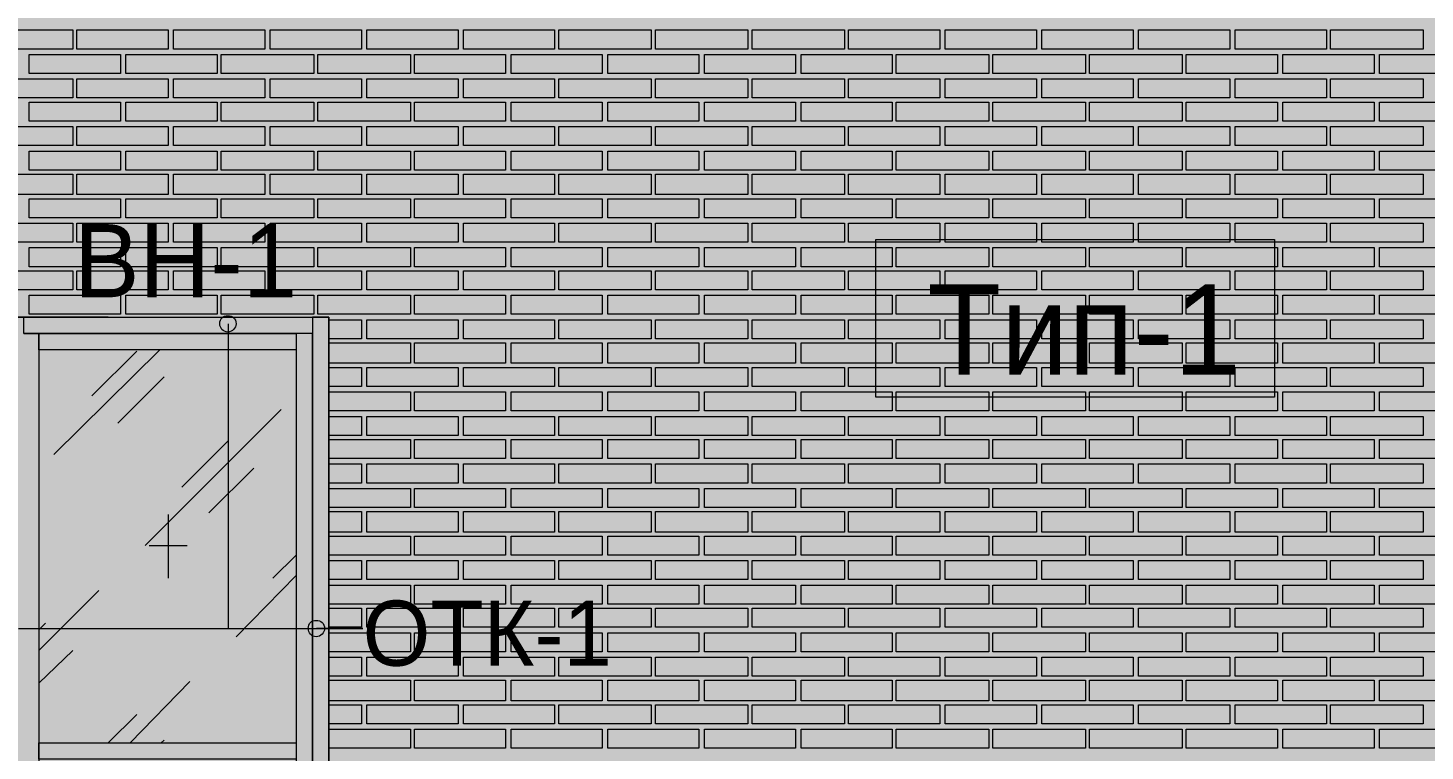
# Model space of a CAD drawing. Header units: millimetres. Extents: x -28928 to 100580, y -22867 to 36490.
# Drawn here: x -12715 to -8373, y 22440 to 24689 of the extents above; entities that cross this region are included whole.
import ezdxf

# ---------------------------------------------------------------- set-up
doc = ezdxf.new("R2010")
doc.units = ezdxf.units.MM
doc.layers.add('PDF _Геометрия', color=7, linetype='Continuous', true_color=0x8f8e8d)
doc.layers.add('PDF _Сплошная заливка', color=7, linetype='Continuous', true_color=0xffffff)
doc.layers.add('PDF _Текст', color=7, linetype='Continuous')

msp = doc.modelspace()

# ---------------------------------------------------------------- hatches: boundary and pattern name
at = {"layer": 'PDF _Сплошная заливка', "true_color": 0xdcd6cf, "transparency": 33554559}
msp.add_hatch(color=254, dxfattribs=at).paths.add_polyline_path([(-18676.6, 16343.4), (-18676.6, 19592.6), (-17276.3, 19592.6), (-17276.3, 16343.4), (19112.6, 16343.4), (19112.6, 30089.1), (-21853.9, 30089.1), (-21853.9, 16343.4), (-21375.9, 16343.4), (-21375.9, 19592.6), (-19277.4, 19592.6), (-19277.4, 16343.4)])

# ---------------------------------------------------------------- linework, layer by layer
at = {"layer": 'PDF _Геометрия', "lineweight": 9}
for points in [[(-12575.9, 24682.2), (-12575.9, 24623), (-12863.6, 24623), (-12863.6, 24682.2)], [(-12279.7, 24682.2), (-12279.7, 24623), (-12563.2, 24623), (-12563.2, 24682.2)], [(-11979.3, 24682.2), (-11979.3, 24623), (-12262.8, 24623), (-12262.8, 24682.2)], [(-11678.9, 24682.2), (-11678.9, 24623), (-11962.4, 24623), (-11962.4, 24682.2)], [(-11378.6, 24682.2), (-11378.6, 24623), (-11662, 24623), (-11662, 24682.2)], [(-11078.2, 24682.2), (-11078.2, 24623), (-11361.6, 24623), (-11361.6, 24682.2)], [(-10777.8, 24682.2), (-10777.8, 24623), (-11065.5, 24623), (-11065.5, 24682.2)], [(-10477.4, 24682.2), (-10477.4, 24623), (-10765.1, 24623), (-10765.1, 24682.2)], [(-10177, 24682.2), (-10177, 24623), (-10464.7, 24623), (-10464.7, 24682.2)], [(-9880.9, 24682.2), (-9880.9, 24623), (-10164.3, 24623), (-10164.3, 24682.2)], [(-9580.5, 24682.2), (-9580.5, 24623), (-9863.9, 24623), (-9863.9, 24682.2)], [(-9280.1, 24682.2), (-9280.1, 24623), (-9563.6, 24623), (-9563.6, 24682.2)], [(-8979.7, 24682.2), (-8979.7, 24623), (-9263.2, 24623), (-9263.2, 24682.2)], [(-8679.3, 24682.2), (-8679.3, 24623), (-8962.8, 24623), (-8962.8, 24682.2)], [(-8378.9, 24682.2), (-8378.9, 24623), (-8666.6, 24623), (-8666.6, 24682.2)], [(-12427.8, 24546.8), (-12571.6, 24546.8), (-12711.3, 24546.8), (-12711.3, 24606), (-12571.6, 24606), (-12427.8, 24606)], [(-12127.4, 24546.8), (-12271.3, 24546.8), (-12410.9, 24546.8), (-12410.9, 24606), (-12271.3, 24606), (-12127.4, 24606)], [(-11827, 24546.8), (-11970.9, 24546.8), (-12114.7, 24546.8), (-12114.7, 24606), (-11970.9, 24606), (-11827, 24606)], [(-11526.6, 24546.8), (-11670.5, 24546.8), (-11814.3, 24546.8), (-11814.3, 24606), (-11670.5, 24606), (-11526.6, 24606)], [(-11230.5, 24546.8), (-11370.1, 24546.8), (-11513.9, 24546.8), (-11513.9, 24606), (-11370.1, 24606), (-11230.5, 24606)], [(-10930.1, 24546.8), (-11069.7, 24546.8), (-11213.6, 24546.8), (-11213.6, 24606), (-11069.7, 24606), (-10930.1, 24606)], [(-10629.7, 24546.8), (-10769.3, 24546.8), (-10913.2, 24546.8), (-10913.2, 24606), (-10769.3, 24606), (-10629.7, 24606)], [(-10329.3, 24546.8), (-10473.2, 24546.8), (-10612.8, 24546.8), (-10612.8, 24606), (-10473.2, 24606), (-10329.3, 24606)], [(-10028.9, 24546.8), (-10172.8, 24546.8), (-10312.4, 24546.8), (-10312.4, 24606), (-10172.8, 24606), (-10028.9, 24606)], [(-9728.6, 24546.8), (-9872.4, 24546.8), (-10016.3, 24546.8), (-10016.3, 24606), (-9872.4, 24606), (-9728.6, 24606)], [(-9428.2, 24546.8), (-9572, 24546.8), (-9715.9, 24546.8), (-9715.9, 24606), (-9572, 24606), (-9428.2, 24606)], [(-9127.8, 24546.8), (-9271.6, 24546.8), (-9415.5, 24546.8), (-9415.5, 24606), (-9271.6, 24606), (-9127.8, 24606)], [(-8831.6, 24546.8), (-8971.3, 24546.8), (-9115.1, 24546.8), (-9115.1, 24606), (-8971.3, 24606), (-8831.6, 24606)], [(-8531.3, 24546.8), (-8670.9, 24546.8), (-8814.7, 24546.8), (-8814.7, 24606), (-8670.9, 24606), (-8531.3, 24606)], [(-8230.9, 24546.8), (-8374.7, 24546.8), (-8514.3, 24546.8), (-8514.3, 24606), (-8374.7, 24606), (-8230.9, 24606)], [(-12575.9, 24529.9), (-12575.9, 24470.7), (-12863.6, 24470.7), (-12863.6, 24529.9)], [(-12279.7, 24529.9), (-12279.7, 24470.7), (-12563.2, 24470.7), (-12563.2, 24529.9)], [(-11979.3, 24529.9), (-11979.3, 24470.7), (-12262.8, 24470.7), (-12262.8, 24529.9)], [(-11678.9, 24529.9), (-11678.9, 24470.7), (-11962.4, 24470.7), (-11962.4, 24529.9)], [(-11378.6, 24529.9), (-11378.6, 24470.7), (-11662, 24470.7), (-11662, 24529.9)], [(-11078.2, 24529.9), (-11078.2, 24470.7), (-11361.6, 24470.7), (-11361.6, 24529.9)], [(-10777.8, 24529.9), (-10777.8, 24470.7), (-11065.5, 24470.7), (-11065.5, 24529.9)], [(-10477.4, 24529.9), (-10477.4, 24470.7), (-10765.1, 24470.7), (-10765.1, 24529.9)], [(-10177, 24529.9), (-10177, 24470.7), (-10464.7, 24470.7), (-10464.7, 24529.9)], [(-9880.9, 24529.9), (-9880.9, 24470.7), (-10164.3, 24470.7), (-10164.3, 24529.9)], [(-9580.5, 24529.9), (-9580.5, 24470.7), (-9863.9, 24470.7), (-9863.9, 24529.9)], [(-9280.1, 24529.9), (-9280.1, 24470.7), (-9563.6, 24470.7), (-9563.6, 24529.9)], [(-8979.7, 24529.9), (-8979.7, 24470.7), (-9263.2, 24470.7), (-9263.2, 24529.9)], [(-8679.3, 24529.9), (-8679.3, 24470.7), (-8962.8, 24470.7), (-8962.8, 24529.9)], [(-8378.9, 24529.9), (-8378.9, 24470.7), (-8666.6, 24470.7), (-8666.6, 24529.9)], [(-12427.8, 24398.7), (-12571.6, 24398.7), (-12711.3, 24398.7), (-12711.3, 24458), (-12571.6, 24458), (-12427.8, 24458)], [(-12127.4, 24398.7), (-12271.3, 24398.7), (-12410.9, 24398.7), (-12410.9, 24458), (-12271.3, 24458), (-12127.4, 24458)], [(-11827, 24398.7), (-11970.9, 24398.7), (-12114.7, 24398.7), (-12114.7, 24458), (-11970.9, 24458), (-11827, 24458)], [(-11526.6, 24398.7), (-11670.5, 24398.7), (-11814.3, 24398.7), (-11814.3, 24458), (-11670.5, 24458), (-11526.6, 24458)], [(-11230.5, 24398.7), (-11370.1, 24398.7), (-11513.9, 24398.7), (-11513.9, 24458), (-11370.1, 24458), (-11230.5, 24458)], [(-10930.1, 24398.7), (-11069.7, 24398.7), (-11213.6, 24398.7), (-11213.6, 24458), (-11069.7, 24458), (-10930.1, 24458)], [(-10629.7, 24398.7), (-10769.3, 24398.7), (-10913.2, 24398.7), (-10913.2, 24458), (-10769.3, 24458), (-10629.7, 24458)], [(-10329.3, 24398.7), (-10473.2, 24398.7), (-10612.8, 24398.7), (-10612.8, 24458), (-10473.2, 24458), (-10329.3, 24458)], [(-10028.9, 24398.7), (-10172.8, 24398.7), (-10312.4, 24398.7), (-10312.4, 24458), (-10172.8, 24458), (-10028.9, 24458)], [(-9728.6, 24398.7), (-9872.4, 24398.7), (-10016.3, 24398.7), (-10016.3, 24458), (-9872.4, 24458), (-9728.6, 24458)], [(-9428.2, 24398.7), (-9572, 24398.7), (-9715.9, 24398.7), (-9715.9, 24458), (-9572, 24458), (-9428.2, 24458)], [(-9127.8, 24398.7), (-9271.6, 24398.7), (-9415.5, 24398.7), (-9415.5, 24458), (-9271.6, 24458), (-9127.8, 24458)], [(-8831.6, 24398.7), (-8971.3, 24398.7), (-9115.1, 24398.7), (-9115.1, 24458), (-8971.3, 24458), (-8831.6, 24458)], [(-8531.3, 24398.7), (-8670.9, 24398.7), (-8814.7, 24398.7), (-8814.7, 24458), (-8670.9, 24458), (-8531.3, 24458)], [(-8230.9, 24398.7), (-8374.7, 24398.7), (-8514.3, 24398.7), (-8514.3, 24458), (-8374.7, 24458), (-8230.9, 24458)], [(-12575.9, 24381.8), (-12575.9, 24322.6), (-12863.6, 24322.6), (-12863.6, 24381.8)], [(-12279.7, 24381.8), (-12279.7, 24322.6), (-12563.2, 24322.6), (-12563.2, 24381.8)], [(-11979.3, 24381.8), (-11979.3, 24322.6), (-12262.8, 24322.6), (-12262.8, 24381.8)], [(-11678.9, 24381.8), (-11678.9, 24322.6), (-11962.4, 24322.6), (-11962.4, 24381.8)], [(-11378.6, 24381.8), (-11378.6, 24322.6), (-11662, 24322.6), (-11662, 24381.8)], [(-11078.2, 24381.8), (-11078.2, 24322.6), (-11361.6, 24322.6), (-11361.6, 24381.8)], [(-10777.8, 24381.8), (-10777.8, 24322.6), (-11065.5, 24322.6), (-11065.5, 24381.8)], [(-10477.4, 24381.8), (-10477.4, 24322.6), (-10765.1, 24322.6), (-10765.1, 24381.8)], [(-10177, 24381.8), (-10177, 24322.6), (-10464.7, 24322.6), (-10464.7, 24381.8)], [(-9880.9, 24381.8), (-9880.9, 24322.6), (-10164.3, 24322.6), (-10164.3, 24381.8)], [(-9580.5, 24381.8), (-9580.5, 24322.6), (-9863.9, 24322.6), (-9863.9, 24381.8)], [(-9280.1, 24381.8), (-9280.1, 24322.6), (-9563.6, 24322.6), (-9563.6, 24381.8)], [(-8979.7, 24381.8), (-8979.7, 24322.6), (-9263.2, 24322.6), (-9263.2, 24381.8)], [(-8679.3, 24381.8), (-8679.3, 24322.6), (-8962.8, 24322.6), (-8962.8, 24381.8)], [(-8378.9, 24381.8), (-8378.9, 24322.6), (-8666.6, 24322.6), (-8666.6, 24381.8)], [(-12427.8, 24246.4), (-12571.6, 24246.4), (-12711.3, 24246.4), (-12711.3, 24305.7), (-12571.6, 24305.7), (-12427.8, 24305.7)], [(-12127.4, 24246.4), (-12271.3, 24246.4), (-12410.9, 24246.4), (-12410.9, 24305.7), (-12271.3, 24305.7), (-12127.4, 24305.7)], [(-11827, 24246.4), (-11970.9, 24246.4), (-12114.7, 24246.4), (-12114.7, 24305.7), (-11970.9, 24305.7), (-11827, 24305.7)], [(-11526.6, 24246.4), (-11670.5, 24246.4), (-11814.3, 24246.4), (-11814.3, 24305.7), (-11670.5, 24305.7), (-11526.6, 24305.7)], [(-11230.5, 24246.4), (-11370.1, 24246.4), (-11513.9, 24246.4), (-11513.9, 24305.7), (-11370.1, 24305.7), (-11230.5, 24305.7)], [(-10930.1, 24246.4), (-11069.7, 24246.4), (-11213.6, 24246.4), (-11213.6, 24305.7), (-11069.7, 24305.7), (-10930.1, 24305.7)], [(-10629.7, 24246.4), (-10769.3, 24246.4), (-10913.2, 24246.4), (-10913.2, 24305.7), (-10769.3, 24305.7), (-10629.7, 24305.7)], [(-10329.3, 24246.4), (-10473.2, 24246.4), (-10612.8, 24246.4), (-10612.8, 24305.7), (-10473.2, 24305.7), (-10329.3, 24305.7)], [(-10028.9, 24246.4), (-10172.8, 24246.4), (-10312.4, 24246.4), (-10312.4, 24305.7), (-10172.8, 24305.7), (-10028.9, 24305.7)], [(-9728.6, 24246.4), (-9872.4, 24246.4), (-10016.3, 24246.4), (-10016.3, 24305.7), (-9872.4, 24305.7), (-9728.6, 24305.7)], [(-9428.2, 24246.4), (-9572, 24246.4), (-9715.9, 24246.4), (-9715.9, 24305.7), (-9572, 24305.7), (-9428.2, 24305.7)], [(-9127.8, 24246.4), (-9271.6, 24246.4), (-9415.5, 24246.4), (-9415.5, 24305.7), (-9271.6, 24305.7), (-9127.8, 24305.7)], [(-8831.6, 24246.4), (-8971.3, 24246.4), (-9115.1, 24246.4), (-9115.1, 24305.7), (-8971.3, 24305.7), (-8831.6, 24305.7)], [(-8531.3, 24246.4), (-8670.9, 24246.4), (-8814.7, 24246.4), (-8814.7, 24305.7), (-8670.9, 24305.7), (-8531.3, 24305.7)], [(-8230.9, 24246.4), (-8374.7, 24246.4), (-8514.3, 24246.4), (-8514.3, 24305.7), (-8374.7, 24305.7), (-8230.9, 24305.7)], [(-12575.9, 24233.7), (-12575.9, 24170.3), (-12863.6, 24170.3), (-12863.6, 24233.7)], [(-12279.7, 24233.7), (-12279.7, 24170.3), (-12563.2, 24170.3), (-12563.2, 24233.7)], [(-11979.3, 24233.7), (-11979.3, 24170.3), (-12262.8, 24170.3), (-12262.8, 24233.7)], [(-11678.9, 24233.7), (-11678.9, 24170.3), (-11962.4, 24170.3), (-11962.4, 24233.7)], [(-11378.6, 24233.7), (-11378.6, 24170.3), (-11662, 24170.3), (-11662, 24233.7)], [(-11078.2, 24233.7), (-11078.2, 24170.3), (-11361.6, 24170.3), (-11361.6, 24233.7)], [(-10777.8, 24233.7), (-10777.8, 24170.3), (-11065.5, 24170.3), (-11065.5, 24233.7)], [(-10477.4, 24233.7), (-10477.4, 24170.3), (-10765.1, 24170.3), (-10765.1, 24233.7)], [(-10177, 24233.7), (-10177, 24170.3), (-10464.7, 24170.3), (-10464.7, 24233.7)], [(-9880.9, 24233.7), (-9880.9, 24170.3), (-10164.3, 24170.3), (-10164.3, 24233.7)], [(-9580.5, 24233.7), (-9580.5, 24170.3), (-9863.9, 24170.3), (-9863.9, 24233.7)], [(-9280.1, 24233.7), (-9280.1, 24170.3), (-9563.6, 24170.3), (-9563.6, 24233.7)], [(-8979.7, 24233.7), (-8979.7, 24170.3), (-9263.2, 24170.3), (-9263.2, 24233.7)], [(-8679.3, 24233.7), (-8679.3, 24170.3), (-8962.8, 24170.3), (-8962.8, 24233.7)], [(-8378.9, 24233.7), (-8378.9, 24170.3), (-8666.6, 24170.3), (-8666.6, 24233.7)], [(-12427.8, 24098.4), (-12571.6, 24098.4), (-12711.3, 24098.4), (-12711.3, 24157.6), (-12571.6, 24157.6), (-12427.8, 24157.6)], [(-12127.4, 24098.4), (-12271.3, 24098.4), (-12410.9, 24098.4), (-12410.9, 24157.6), (-12271.3, 24157.6), (-12127.4, 24157.6)], [(-11827, 24098.4), (-11970.9, 24098.4), (-12114.7, 24098.4), (-12114.7, 24157.6), (-11970.9, 24157.6), (-11827, 24157.6)], [(-11526.6, 24098.4), (-11670.5, 24098.4), (-11814.3, 24098.4), (-11814.3, 24157.6), (-11670.5, 24157.6), (-11526.6, 24157.6)], [(-11230.5, 24098.4), (-11370.1, 24098.4), (-11513.9, 24098.4), (-11513.9, 24157.6), (-11370.1, 24157.6), (-11230.5, 24157.6)], [(-10930.1, 24098.4), (-11069.7, 24098.4), (-11213.6, 24098.4), (-11213.6, 24157.6), (-11069.7, 24157.6), (-10930.1, 24157.6)], [(-10629.7, 24098.4), (-10769.3, 24098.4), (-10913.2, 24098.4), (-10913.2, 24157.6), (-10769.3, 24157.6), (-10629.7, 24157.6)], [(-10329.3, 24098.4), (-10473.2, 24098.4), (-10612.8, 24098.4), (-10612.8, 24157.6), (-10473.2, 24157.6), (-10329.3, 24157.6)], [(-10028.9, 24098.4), (-10172.8, 24098.4), (-10312.4, 24098.4), (-10312.4, 24157.6), (-10172.8, 24157.6), (-10028.9, 24157.6)], [(-9728.6, 24098.4), (-9872.4, 24098.4), (-10016.3, 24098.4), (-10016.3, 24157.6), (-9872.4, 24157.6), (-9728.6, 24157.6)], [(-9428.2, 24098.4), (-9572, 24098.4), (-9715.9, 24098.4), (-9715.9, 24157.6), (-9572, 24157.6), (-9428.2, 24157.6)], [(-9127.8, 24098.4), (-9271.6, 24098.4), (-9415.5, 24098.4), (-9415.5, 24157.6), (-9271.6, 24157.6), (-9127.8, 24157.6)], [(-8831.6, 24098.4), (-8971.3, 24098.4), (-9115.1, 24098.4), (-9115.1, 24157.6), (-8971.3, 24157.6), (-8831.6, 24157.6)], [(-8531.3, 24098.4), (-8670.9, 24098.4), (-8814.7, 24098.4), (-8814.7, 24157.6), (-8670.9, 24157.6), (-8531.3, 24157.6)], [(-8230.9, 24098.4), (-8374.7, 24098.4), (-8514.3, 24098.4), (-8514.3, 24157.6), (-8374.7, 24157.6), (-8230.9, 24157.6)], [(-12575.9, 24081.4), (-12575.9, 24022.2), (-12863.6, 24022.2), (-12863.6, 24081.4)], [(-12279.7, 24081.4), (-12279.7, 24022.2), (-12563.2, 24022.2), (-12563.2, 24081.4)], [(-11979.3, 24081.4), (-11979.3, 24022.2), (-12262.8, 24022.2), (-12262.8, 24081.4)], [(-11678.9, 24081.4), (-11678.9, 24022.2), (-11962.4, 24022.2), (-11962.4, 24081.4)], [(-11378.6, 24081.4), (-11378.6, 24022.2), (-11662, 24022.2), (-11662, 24081.4)], [(-11078.2, 24081.4), (-11078.2, 24022.2), (-11361.6, 24022.2), (-11361.6, 24081.4)], [(-10777.8, 24081.4), (-10777.8, 24022.2), (-11065.5, 24022.2), (-11065.5, 24081.4)], [(-10477.4, 24081.4), (-10477.4, 24022.2), (-10765.1, 24022.2), (-10765.1, 24081.4)], [(-10177, 24081.4), (-10177, 24022.2), (-10464.7, 24022.2), (-10464.7, 24081.4)], [(-9880.9, 24081.4), (-9880.9, 24022.2), (-10164.3, 24022.2), (-10164.3, 24081.4)], [(-9580.5, 24081.4), (-9580.5, 24022.2), (-9863.9, 24022.2), (-9863.9, 24081.4)], [(-9280.1, 24081.4), (-9280.1, 24022.2), (-9563.6, 24022.2), (-9563.6, 24081.4)], [(-8979.7, 24081.4), (-8979.7, 24022.2), (-9263.2, 24022.2), (-9263.2, 24081.4)], [(-8679.3, 24081.4), (-8679.3, 24022.2), (-8962.8, 24022.2), (-8962.8, 24081.4)], [(-8378.9, 24081.4), (-8378.9, 24022.2), (-8666.6, 24022.2), (-8666.6, 24081.4)], [(-12427.8, 23946), (-12571.6, 23946), (-12711.3, 23946), (-12711.3, 24005.3), (-12571.6, 24005.3), (-12427.8, 24005.3)], [(-12127.4, 23946), (-12271.3, 23946), (-12410.9, 23946), (-12410.9, 24005.3), (-12271.3, 24005.3), (-12127.4, 24005.3)], [(-11827, 23946), (-11970.9, 23946), (-12114.7, 23946), (-12114.7, 24005.3), (-11970.9, 24005.3), (-11827, 24005.3)], [(-11526.6, 23946), (-11670.5, 23946), (-11814.3, 23946), (-11814.3, 24005.3), (-11670.5, 24005.3), (-11526.6, 24005.3)], [(-11230.5, 23946), (-11370.1, 23946), (-11513.9, 23946), (-11513.9, 24005.3), (-11370.1, 24005.3), (-11230.5, 24005.3)], [(-10930.1, 23946), (-11069.7, 23946), (-11213.6, 23946), (-11213.6, 24005.3), (-11069.7, 24005.3), (-10930.1, 24005.3)], [(-10629.7, 23946), (-10769.3, 23946), (-10913.2, 23946), (-10913.2, 24005.3), (-10769.3, 24005.3), (-10629.7, 24005.3)], [(-10329.3, 23946), (-10473.2, 23946), (-10612.8, 23946), (-10612.8, 24005.3), (-10473.2, 24005.3), (-10329.3, 24005.3)], [(-10028.9, 23946), (-10172.8, 23946), (-10312.4, 23946), (-10312.4, 24005.3), (-10172.8, 24005.3), (-10028.9, 24005.3)], [(-9728.6, 23946), (-9872.4, 23946), (-10016.3, 23946), (-10016.3, 24005.3), (-9872.4, 24005.3), (-9728.6, 24005.3)], [(-9428.2, 23946), (-9572, 23946), (-9715.9, 23946), (-9715.9, 24005.3), (-9572, 24005.3), (-9428.2, 24005.3)], [(-9127.8, 23946), (-9271.6, 23946), (-9415.5, 23946), (-9415.5, 24005.3), (-9271.6, 24005.3), (-9127.8, 24005.3)], [(-8831.6, 23946), (-8971.3, 23946), (-9115.1, 23946), (-9115.1, 24005.3), (-8971.3, 24005.3), (-8831.6, 24005.3)], [(-8531.3, 23946), (-8670.9, 23946), (-8814.7, 23946), (-8814.7, 24005.3), (-8670.9, 24005.3), (-8531.3, 24005.3)], [(-8230.9, 23946), (-8374.7, 23946), (-8514.3, 23946), (-8514.3, 24005.3), (-8374.7, 24005.3), (-8230.9, 24005.3)], [(-12575.9, 23933.4), (-12575.9, 23874.1), (-12863.6, 23874.1), (-12863.6, 23933.4)], [(-12279.7, 23933.4), (-12279.7, 23874.1), (-12563.2, 23874.1), (-12563.2, 23933.4)], [(-11979.3, 23933.4), (-11979.3, 23874.1), (-12262.8, 23874.1), (-12262.8, 23933.4)], [(-11678.9, 23933.4), (-11678.9, 23874.1), (-11962.4, 23874.1), (-11962.4, 23933.4)], [(-11378.6, 23933.4), (-11378.6, 23874.1), (-11662, 23874.1), (-11662, 23933.4)], [(-11078.2, 23933.4), (-11078.2, 23874.1), (-11361.6, 23874.1), (-11361.6, 23933.4)], [(-10777.8, 23933.4), (-10777.8, 23874.1), (-11065.5, 23874.1), (-11065.5, 23933.4)], [(-10477.4, 23933.4), (-10477.4, 23874.1), (-10765.1, 23874.1), (-10765.1, 23933.4)], [(-10177, 23933.4), (-10177, 23874.1), (-10464.7, 23874.1), (-10464.7, 23933.4)], [(-9880.9, 23933.4), (-9880.9, 23874.1), (-10164.3, 23874.1), (-10164.3, 23933.4)], [(-9580.5, 23933.4), (-9580.5, 23874.1), (-9863.9, 23874.1), (-9863.9, 23933.4)], [(-9280.1, 23933.4), (-9280.1, 23874.1), (-9563.6, 23874.1), (-9563.6, 23933.4)], [(-8979.7, 23933.4), (-8979.7, 23874.1), (-9263.2, 23874.1), (-9263.2, 23933.4)], [(-8679.3, 23933.4), (-8679.3, 23874.1), (-8962.8, 23874.1), (-8962.8, 23933.4)], [(-8378.9, 23933.4), (-8378.9, 23874.1), (-8666.6, 23874.1), (-8666.6, 23933.4)], [(-12427.8, 23798), (-12571.6, 23798), (-12711.3, 23798), (-12711.3, 23857.2), (-12571.6, 23857.2), (-12427.8, 23857.2)], [(-12127.4, 23798), (-12271.3, 23798), (-12410.9, 23798), (-12410.9, 23857.2), (-12271.3, 23857.2), (-12127.4, 23857.2)], [(-11827, 23798), (-11970.9, 23798), (-12114.7, 23798), (-12114.7, 23857.2), (-11970.9, 23857.2), (-11827, 23857.2)], [(-11526.6, 23798), (-11670.5, 23798), (-11814.3, 23798), (-11814.3, 23857.2), (-11670.5, 23857.2), (-11526.6, 23857.2)], [(-11230.5, 23798), (-11370.1, 23798), (-11513.9, 23798), (-11513.9, 23857.2), (-11370.1, 23857.2), (-11230.5, 23857.2)], [(-10930.1, 23798), (-11069.7, 23798), (-11213.6, 23798), (-11213.6, 23857.2), (-11069.7, 23857.2), (-10930.1, 23857.2)], [(-10629.7, 23798), (-10769.3, 23798), (-10913.2, 23798), (-10913.2, 23857.2), (-10769.3, 23857.2), (-10629.7, 23857.2)], [(-10329.3, 23798), (-10473.2, 23798), (-10612.8, 23798), (-10612.8, 23857.2), (-10473.2, 23857.2), (-10329.3, 23857.2)], [(-10028.9, 23798), (-10172.8, 23798), (-10312.4, 23798), (-10312.4, 23857.2), (-10172.8, 23857.2), (-10028.9, 23857.2)], [(-9728.6, 23798), (-9872.4, 23798), (-10016.3, 23798), (-10016.3, 23857.2), (-9872.4, 23857.2), (-9728.6, 23857.2)], [(-9428.2, 23798), (-9572, 23798), (-9715.9, 23798), (-9715.9, 23857.2), (-9572, 23857.2), (-9428.2, 23857.2)], [(-9127.8, 23798), (-9271.6, 23798), (-9415.5, 23798), (-9415.5, 23857.2), (-9271.6, 23857.2), (-9127.8, 23857.2)], [(-8831.6, 23798), (-8971.3, 23798), (-9115.1, 23798), (-9115.1, 23857.2), (-8971.3, 23857.2), (-8831.6, 23857.2)], [(-8531.3, 23798), (-8670.9, 23798), (-8814.7, 23798), (-8814.7, 23857.2), (-8670.9, 23857.2), (-8531.3, 23857.2)], [(-8230.9, 23798), (-8374.7, 23798), (-8514.3, 23798), (-8514.3, 23857.2), (-8374.7, 23857.2), (-8230.9, 23857.2)], [(-11378.6, 23781), (-11378.6, 23721.8), (-11662, 23721.8), (-11662, 23781)], [(-11078.2, 23781), (-11078.2, 23721.8), (-11361.6, 23721.8), (-11361.6, 23781)], [(-10777.8, 23781), (-10777.8, 23721.8), (-11065.5, 23721.8), (-11065.5, 23781)], [(-10477.4, 23781), (-10477.4, 23721.8), (-10765.1, 23721.8), (-10765.1, 23781)], [(-10177, 23781), (-10177, 23721.8), (-10464.7, 23721.8), (-10464.7, 23781)], [(-9880.9, 23781), (-9880.9, 23721.8), (-10164.3, 23721.8), (-10164.3, 23781)], [(-9580.5, 23781), (-9580.5, 23721.8), (-9863.9, 23721.8), (-9863.9, 23781)], [(-9280.1, 23781), (-9280.1, 23721.8), (-9563.6, 23721.8), (-9563.6, 23781)], [(-8979.7, 23781), (-8979.7, 23721.8), (-9263.2, 23721.8), (-9263.2, 23781)], [(-8679.3, 23781), (-8679.3, 23721.8), (-8962.8, 23721.8), (-8962.8, 23781)], [(-8378.9, 23781), (-8378.9, 23721.8), (-8666.6, 23721.8), (-8666.6, 23781)], [(-11230.5, 23645.7), (-11370.1, 23645.7), (-11513.9, 23645.7), (-11513.9, 23709.1), (-11370.1, 23709.1), (-11230.5, 23709.1)], [(-10930.1, 23645.7), (-11069.7, 23645.7), (-11213.6, 23645.7), (-11213.6, 23709.1), (-11069.7, 23709.1), (-10930.1, 23709.1)], [(-10629.7, 23645.7), (-10769.3, 23645.7), (-10913.2, 23645.7), (-10913.2, 23709.1), (-10769.3, 23709.1), (-10629.7, 23709.1)], [(-10329.3, 23645.7), (-10473.2, 23645.7), (-10612.8, 23645.7), (-10612.8, 23709.1), (-10473.2, 23709.1), (-10329.3, 23709.1)], [(-10028.9, 23645.7), (-10172.8, 23645.7), (-10312.4, 23645.7), (-10312.4, 23709.1), (-10172.8, 23709.1), (-10028.9, 23709.1)], [(-9728.6, 23645.7), (-9872.4, 23645.7), (-10016.3, 23645.7), (-10016.3, 23709.1), (-9872.4, 23709.1), (-9728.6, 23709.1)], [(-9428.2, 23645.7), (-9572, 23645.7), (-9715.9, 23645.7), (-9715.9, 23709.1), (-9572, 23709.1), (-9428.2, 23709.1)], [(-9127.8, 23645.7), (-9271.6, 23645.7), (-9415.5, 23645.7), (-9415.5, 23709.1), (-9271.6, 23709.1), (-9127.8, 23709.1)], [(-8831.6, 23645.7), (-8971.3, 23645.7), (-9115.1, 23645.7), (-9115.1, 23709.1), (-8971.3, 23709.1), (-8831.6, 23709.1)], [(-8531.3, 23645.7), (-8670.9, 23645.7), (-8814.7, 23645.7), (-8814.7, 23709.1), (-8670.9, 23709.1), (-8531.3, 23709.1)], [(-8230.9, 23645.7), (-8374.7, 23645.7), (-8514.3, 23645.7), (-8514.3, 23709.1), (-8374.7, 23709.1), (-8230.9, 23709.1)], [(-11378.6, 23633), (-11378.6, 23573.7), (-11662, 23573.7), (-11662, 23633)], [(-11078.2, 23633), (-11078.2, 23573.7), (-11361.6, 23573.7), (-11361.6, 23633)], [(-10777.8, 23633), (-10777.8, 23573.7), (-11065.5, 23573.7), (-11065.5, 23633)], [(-10477.4, 23633), (-10477.4, 23573.7), (-10765.1, 23573.7), (-10765.1, 23633)], [(-10177, 23633), (-10177, 23573.7), (-10464.7, 23573.7), (-10464.7, 23633)], [(-9880.9, 23633), (-9880.9, 23573.7), (-10164.3, 23573.7), (-10164.3, 23633)], [(-9580.5, 23633), (-9580.5, 23573.7), (-9863.9, 23573.7), (-9863.9, 23633)], [(-9280.1, 23633), (-9280.1, 23573.7), (-9563.6, 23573.7), (-9563.6, 23633)], [(-8979.7, 23633), (-8979.7, 23573.7), (-9263.2, 23573.7), (-9263.2, 23633)], [(-8679.3, 23633), (-8679.3, 23573.7), (-8962.8, 23573.7), (-8962.8, 23633)], [(-8378.9, 23633), (-8378.9, 23573.7), (-8666.6, 23573.7), (-8666.6, 23633)], [(-11230.5, 23497.6), (-11370.1, 23497.6), (-11513.9, 23497.6), (-11513.9, 23556.8), (-11370.1, 23556.8), (-11230.5, 23556.8)], [(-10930.1, 23497.6), (-11069.7, 23497.6), (-11213.6, 23497.6), (-11213.6, 23556.8), (-11069.7, 23556.8), (-10930.1, 23556.8)], [(-10629.7, 23497.6), (-10769.3, 23497.6), (-10913.2, 23497.6), (-10913.2, 23556.8), (-10769.3, 23556.8), (-10629.7, 23556.8)], [(-10329.3, 23497.6), (-10473.2, 23497.6), (-10612.8, 23497.6), (-10612.8, 23556.8), (-10473.2, 23556.8), (-10329.3, 23556.8)], [(-10028.9, 23497.6), (-10172.8, 23497.6), (-10312.4, 23497.6), (-10312.4, 23556.8), (-10172.8, 23556.8), (-10028.9, 23556.8)], [(-9728.6, 23497.6), (-9872.4, 23497.6), (-10016.3, 23497.6), (-10016.3, 23556.8), (-9872.4, 23556.8), (-9728.6, 23556.8)], [(-9428.2, 23497.6), (-9572, 23497.6), (-9715.9, 23497.6), (-9715.9, 23556.8), (-9572, 23556.8), (-9428.2, 23556.8)], [(-9127.8, 23497.6), (-9271.6, 23497.6), (-9415.5, 23497.6), (-9415.5, 23556.8), (-9271.6, 23556.8), (-9127.8, 23556.8)], [(-8831.6, 23497.6), (-8971.3, 23497.6), (-9115.1, 23497.6), (-9115.1, 23556.8), (-8971.3, 23556.8), (-8831.6, 23556.8)], [(-8531.3, 23497.6), (-8670.9, 23497.6), (-8814.7, 23497.6), (-8814.7, 23556.8), (-8670.9, 23556.8), (-8531.3, 23556.8)], [(-8230.9, 23497.6), (-8374.7, 23497.6), (-8514.3, 23497.6), (-8514.3, 23556.8), (-8374.7, 23556.8), (-8230.9, 23556.8)], [(-11378.6, 23480.7), (-11378.6, 23421.4), (-11662, 23421.4), (-11662, 23480.7)], [(-11078.2, 23480.7), (-11078.2, 23421.4), (-11361.6, 23421.4), (-11361.6, 23480.7)], [(-10777.8, 23480.7), (-10777.8, 23421.4), (-11065.5, 23421.4), (-11065.5, 23480.7)], [(-10477.4, 23480.7), (-10477.4, 23421.4), (-10765.1, 23421.4), (-10765.1, 23480.7)], [(-10177, 23480.7), (-10177, 23421.4), (-10464.7, 23421.4), (-10464.7, 23480.7)], [(-9880.9, 23480.7), (-9880.9, 23421.4), (-10164.3, 23421.4), (-10164.3, 23480.7)], [(-9580.5, 23480.7), (-9580.5, 23421.4), (-9863.9, 23421.4), (-9863.9, 23480.7)], [(-9280.1, 23480.7), (-9280.1, 23421.4), (-9563.6, 23421.4), (-9563.6, 23480.7)], [(-8979.7, 23480.7), (-8979.7, 23421.4), (-9263.2, 23421.4), (-9263.2, 23480.7)], [(-8679.3, 23480.7), (-8679.3, 23421.4), (-8962.8, 23421.4), (-8962.8, 23480.7)], [(-8378.9, 23480.7), (-8378.9, 23421.4), (-8666.6, 23421.4), (-8666.6, 23480.7)], [(-11230.5, 23349.5), (-11370.1, 23349.5), (-11513.9, 23349.5), (-11513.9, 23408.7), (-11370.1, 23408.7), (-11230.5, 23408.7)], [(-10930.1, 23349.5), (-11069.7, 23349.5), (-11213.6, 23349.5), (-11213.6, 23408.7), (-11069.7, 23408.7), (-10930.1, 23408.7)], [(-10629.7, 23349.5), (-10769.3, 23349.5), (-10913.2, 23349.5), (-10913.2, 23408.7), (-10769.3, 23408.7), (-10629.7, 23408.7)], [(-10329.3, 23349.5), (-10473.2, 23349.5), (-10612.8, 23349.5), (-10612.8, 23408.7), (-10473.2, 23408.7), (-10329.3, 23408.7)], [(-10028.9, 23349.5), (-10172.8, 23349.5), (-10312.4, 23349.5), (-10312.4, 23408.7), (-10172.8, 23408.7), (-10028.9, 23408.7)], [(-9728.6, 23349.5), (-9872.4, 23349.5), (-10016.3, 23349.5), (-10016.3, 23408.7), (-9872.4, 23408.7), (-9728.6, 23408.7)], [(-9428.2, 23349.5), (-9572, 23349.5), (-9715.9, 23349.5), (-9715.9, 23408.7), (-9572, 23408.7), (-9428.2, 23408.7)], [(-9127.8, 23349.5), (-9271.6, 23349.5), (-9415.5, 23349.5), (-9415.5, 23408.7), (-9271.6, 23408.7), (-9127.8, 23408.7)], [(-8831.6, 23349.5), (-8971.3, 23349.5), (-9115.1, 23349.5), (-9115.1, 23408.7), (-8971.3, 23408.7), (-8831.6, 23408.7)], [(-8531.3, 23349.5), (-8670.9, 23349.5), (-8814.7, 23349.5), (-8814.7, 23408.7), (-8670.9, 23408.7), (-8531.3, 23408.7)], [(-8230.9, 23349.5), (-8374.7, 23349.5), (-8514.3, 23349.5), (-8514.3, 23408.7), (-8374.7, 23408.7), (-8230.9, 23408.7)], [(-11378.6, 23332.6), (-11378.6, 23273.4), (-11662, 23273.4), (-11662, 23332.6)], [(-11078.2, 23332.6), (-11078.2, 23273.4), (-11361.6, 23273.4), (-11361.6, 23332.6)], [(-10777.8, 23332.6), (-10777.8, 23273.4), (-11065.5, 23273.4), (-11065.5, 23332.6)], [(-10477.4, 23332.6), (-10477.4, 23273.4), (-10765.1, 23273.4), (-10765.1, 23332.6)], [(-10177, 23332.6), (-10177, 23273.4), (-10464.7, 23273.4), (-10464.7, 23332.6)], [(-9880.9, 23332.6), (-9880.9, 23273.4), (-10164.3, 23273.4), (-10164.3, 23332.6)], [(-9580.5, 23332.6), (-9580.5, 23273.4), (-9863.9, 23273.4), (-9863.9, 23332.6)], [(-9280.1, 23332.6), (-9280.1, 23273.4), (-9563.6, 23273.4), (-9563.6, 23332.6)], [(-8979.7, 23332.6), (-8979.7, 23273.4), (-9263.2, 23273.4), (-9263.2, 23332.6)], [(-8679.3, 23332.6), (-8679.3, 23273.4), (-8962.8, 23273.4), (-8962.8, 23332.6)], [(-8378.9, 23332.6), (-8378.9, 23273.4), (-8666.6, 23273.4), (-8666.6, 23332.6)], [(-11230.5, 23197.2), (-11370.1, 23197.2), (-11513.9, 23197.2), (-11513.9, 23256.4), (-11370.1, 23256.4), (-11230.5, 23256.4)], [(-10930.1, 23197.2), (-11069.7, 23197.2), (-11213.6, 23197.2), (-11213.6, 23256.4), (-11069.7, 23256.4), (-10930.1, 23256.4)], [(-10629.7, 23197.2), (-10769.3, 23197.2), (-10913.2, 23197.2), (-10913.2, 23256.4), (-10769.3, 23256.4), (-10629.7, 23256.4)], [(-10329.3, 23197.2), (-10473.2, 23197.2), (-10612.8, 23197.2), (-10612.8, 23256.4), (-10473.2, 23256.4), (-10329.3, 23256.4)], [(-10028.9, 23197.2), (-10172.8, 23197.2), (-10312.4, 23197.2), (-10312.4, 23256.4), (-10172.8, 23256.4), (-10028.9, 23256.4)], [(-9728.6, 23197.2), (-9872.4, 23197.2), (-10016.3, 23197.2), (-10016.3, 23256.4), (-9872.4, 23256.4), (-9728.6, 23256.4)], [(-9428.2, 23197.2), (-9572, 23197.2), (-9715.9, 23197.2), (-9715.9, 23256.4), (-9572, 23256.4), (-9428.2, 23256.4)], [(-9127.8, 23197.2), (-9271.6, 23197.2), (-9415.5, 23197.2), (-9415.5, 23256.4), (-9271.6, 23256.4), (-9127.8, 23256.4)], [(-8831.6, 23197.2), (-8971.3, 23197.2), (-9115.1, 23197.2), (-9115.1, 23256.4), (-8971.3, 23256.4), (-8831.6, 23256.4)], [(-8531.3, 23197.2), (-8670.9, 23197.2), (-8814.7, 23197.2), (-8814.7, 23256.4), (-8670.9, 23256.4), (-8531.3, 23256.4)], [(-8230.9, 23197.2), (-8374.7, 23197.2), (-8514.3, 23197.2), (-8514.3, 23256.4), (-8374.7, 23256.4), (-8230.9, 23256.4)], [(-11378.6, 23184.5), (-11378.6, 23121), (-11662, 23121), (-11662, 23184.5)], [(-11078.2, 23184.5), (-11078.2, 23121), (-11361.6, 23121), (-11361.6, 23184.5)], [(-10777.8, 23184.5), (-10777.8, 23121), (-11065.5, 23121), (-11065.5, 23184.5)], [(-10477.4, 23184.5), (-10477.4, 23121), (-10765.1, 23121), (-10765.1, 23184.5)], [(-10177, 23184.5), (-10177, 23121), (-10464.7, 23121), (-10464.7, 23184.5)], [(-9880.9, 23184.5), (-9880.9, 23121), (-10164.3, 23121), (-10164.3, 23184.5)], [(-9580.5, 23184.5), (-9580.5, 23121), (-9863.9, 23121), (-9863.9, 23184.5)], [(-9280.1, 23184.5), (-9280.1, 23121), (-9563.6, 23121), (-9563.6, 23184.5)], [(-8979.7, 23184.5), (-8979.7, 23121), (-9263.2, 23121), (-9263.2, 23184.5)], [(-8679.3, 23184.5), (-8679.3, 23121), (-8962.8, 23121), (-8962.8, 23184.5)], [(-8378.9, 23184.5), (-8378.9, 23121), (-8666.6, 23121), (-8666.6, 23184.5)], [(-11230.5, 23049.1), (-11370.1, 23049.1), (-11513.9, 23049.1), (-11513.9, 23108.4), (-11370.1, 23108.4), (-11230.5, 23108.4)], [(-10930.1, 23049.1), (-11069.7, 23049.1), (-11213.6, 23049.1), (-11213.6, 23108.4), (-11069.7, 23108.4), (-10930.1, 23108.4)], [(-10629.7, 23049.1), (-10769.3, 23049.1), (-10913.2, 23049.1), (-10913.2, 23108.4), (-10769.3, 23108.4), (-10629.7, 23108.4)], [(-10329.3, 23049.1), (-10473.2, 23049.1), (-10612.8, 23049.1), (-10612.8, 23108.4), (-10473.2, 23108.4), (-10329.3, 23108.4)], [(-10028.9, 23049.1), (-10172.8, 23049.1), (-10312.4, 23049.1), (-10312.4, 23108.4), (-10172.8, 23108.4), (-10028.9, 23108.4)], [(-9728.6, 23049.1), (-9872.4, 23049.1), (-10016.3, 23049.1), (-10016.3, 23108.4), (-9872.4, 23108.4), (-9728.6, 23108.4)], [(-9428.2, 23049.1), (-9572, 23049.1), (-9715.9, 23049.1), (-9715.9, 23108.4), (-9572, 23108.4), (-9428.2, 23108.4)], [(-9127.8, 23049.1), (-9271.6, 23049.1), (-9415.5, 23049.1), (-9415.5, 23108.4), (-9271.6, 23108.4), (-9127.8, 23108.4)], [(-8831.6, 23049.1), (-8971.3, 23049.1), (-9115.1, 23049.1), (-9115.1, 23108.4), (-8971.3, 23108.4), (-8831.6, 23108.4)], [(-8531.3, 23049.1), (-8670.9, 23049.1), (-8814.7, 23049.1), (-8814.7, 23108.4), (-8670.9, 23108.4), (-8531.3, 23108.4)], [(-8230.9, 23049.1), (-8374.7, 23049.1), (-8514.3, 23049.1), (-8514.3, 23108.4), (-8374.7, 23108.4), (-8230.9, 23108.4)], [(-11378.6, 23032.2), (-11378.6, 22973), (-11662, 22973), (-11662, 23032.2)], [(-11078.2, 23032.2), (-11078.2, 22973), (-11361.6, 22973), (-11361.6, 23032.2)], [(-10777.8, 23032.2), (-10777.8, 22973), (-11065.5, 22973), (-11065.5, 23032.2)], [(-10477.4, 23032.2), (-10477.4, 22973), (-10765.1, 22973), (-10765.1, 23032.2)], [(-10177, 23032.2), (-10177, 22973), (-10464.7, 22973), (-10464.7, 23032.2)], [(-9880.9, 23032.2), (-9880.9, 22973), (-10164.3, 22973), (-10164.3, 23032.2)], [(-9580.5, 23032.2), (-9580.5, 22973), (-9863.9, 22973), (-9863.9, 23032.2)], [(-9280.1, 23032.2), (-9280.1, 22973), (-9563.6, 22973), (-9563.6, 23032.2)], [(-8979.7, 23032.2), (-8979.7, 22973), (-9263.2, 22973), (-9263.2, 23032.2)], [(-8679.3, 23032.2), (-8679.3, 22973), (-8962.8, 22973), (-8962.8, 23032.2)], [(-8378.9, 23032.2), (-8378.9, 22973), (-8666.6, 22973), (-8666.6, 23032.2)], [(-11230.5, 22896.8), (-11370.1, 22896.8), (-11513.9, 22896.8), (-11513.9, 22956), (-11370.1, 22956), (-11230.5, 22956)], [(-10930.1, 22896.8), (-11069.7, 22896.8), (-11213.6, 22896.8), (-11213.6, 22956), (-11069.7, 22956), (-10930.1, 22956)], [(-10629.7, 22896.8), (-10769.3, 22896.8), (-10913.2, 22896.8), (-10913.2, 22956), (-10769.3, 22956), (-10629.7, 22956)], [(-10329.3, 22896.8), (-10473.2, 22896.8), (-10612.8, 22896.8), (-10612.8, 22956), (-10473.2, 22956), (-10329.3, 22956)], [(-10028.9, 22896.8), (-10172.8, 22896.8), (-10312.4, 22896.8), (-10312.4, 22956), (-10172.8, 22956), (-10028.9, 22956)], [(-9728.6, 22896.8), (-9872.4, 22896.8), (-10016.3, 22896.8), (-10016.3, 22956), (-9872.4, 22956), (-9728.6, 22956)], [(-9428.2, 22896.8), (-9572, 22896.8), (-9715.9, 22896.8), (-9715.9, 22956), (-9572, 22956), (-9428.2, 22956)], [(-9127.8, 22896.8), (-9271.6, 22896.8), (-9415.5, 22896.8), (-9415.5, 22956), (-9271.6, 22956), (-9127.8, 22956)], [(-8831.6, 22896.8), (-8971.3, 22896.8), (-9115.1, 22896.8), (-9115.1, 22956), (-8971.3, 22956), (-8831.6, 22956)], [(-8531.3, 22896.8), (-8670.9, 22896.8), (-8814.7, 22896.8), (-8814.7, 22956), (-8670.9, 22956), (-8531.3, 22956)], [(-8230.9, 22896.8), (-8374.7, 22896.8), (-8514.3, 22896.8), (-8514.3, 22956), (-8374.7, 22956), (-8230.9, 22956)], [(-11378.6, 22884.1), (-11378.6, 22824.9), (-11662, 22824.9), (-11662, 22884.1)], [(-11078.2, 22884.1), (-11078.2, 22824.9), (-11361.6, 22824.9), (-11361.6, 22884.1)], [(-10777.8, 22884.1), (-10777.8, 22824.9), (-11065.5, 22824.9), (-11065.5, 22884.1)], [(-10477.4, 22884.1), (-10477.4, 22824.9), (-10765.1, 22824.9), (-10765.1, 22884.1)], [(-10177, 22884.1), (-10177, 22824.9), (-10464.7, 22824.9), (-10464.7, 22884.1)], [(-9880.9, 22884.1), (-9880.9, 22824.9), (-10164.3, 22824.9), (-10164.3, 22884.1)], [(-9580.5, 22884.1), (-9580.5, 22824.9), (-9863.9, 22824.9), (-9863.9, 22884.1)], [(-9280.1, 22884.1), (-9280.1, 22824.9), (-9563.6, 22824.9), (-9563.6, 22884.1)], [(-8979.7, 22884.1), (-8979.7, 22824.9), (-9263.2, 22824.9), (-9263.2, 22884.1)], [(-8679.3, 22884.1), (-8679.3, 22824.9), (-8962.8, 22824.9), (-8962.8, 22884.1)], [(-8378.9, 22884.1), (-8378.9, 22824.9), (-8666.6, 22824.9), (-8666.6, 22884.1)], [(-11230.5, 22748.7), (-11370.1, 22748.7), (-11513.9, 22748.7), (-11513.9, 22808), (-11370.1, 22808), (-11230.5, 22808)], [(-10930.1, 22748.7), (-11069.7, 22748.7), (-11213.6, 22748.7), (-11213.6, 22808), (-11069.7, 22808), (-10930.1, 22808)], [(-10629.7, 22748.7), (-10769.3, 22748.7), (-10913.2, 22748.7), (-10913.2, 22808), (-10769.3, 22808), (-10629.7, 22808)], [(-10329.3, 22748.7), (-10473.2, 22748.7), (-10612.8, 22748.7), (-10612.8, 22808), (-10473.2, 22808), (-10329.3, 22808)], [(-10028.9, 22748.7), (-10172.8, 22748.7), (-10312.4, 22748.7), (-10312.4, 22808), (-10172.8, 22808), (-10028.9, 22808)], [(-9728.6, 22748.7), (-9872.4, 22748.7), (-10016.3, 22748.7), (-10016.3, 22808), (-9872.4, 22808), (-9728.6, 22808)], [(-9428.2, 22748.7), (-9572, 22748.7), (-9715.9, 22748.7), (-9715.9, 22808), (-9572, 22808), (-9428.2, 22808)], [(-9127.8, 22748.7), (-9271.6, 22748.7), (-9415.5, 22748.7), (-9415.5, 22808), (-9271.6, 22808), (-9127.8, 22808)], [(-8831.6, 22748.7), (-8971.3, 22748.7), (-9115.1, 22748.7), (-9115.1, 22808), (-8971.3, 22808), (-8831.6, 22808)], [(-8531.3, 22748.7), (-8670.9, 22748.7), (-8814.7, 22748.7), (-8814.7, 22808), (-8670.9, 22808), (-8531.3, 22808)], [(-8230.9, 22748.7), (-8374.7, 22748.7), (-8514.3, 22748.7), (-8514.3, 22808), (-8374.7, 22808), (-8230.9, 22808)], [(-11378.6, 22731.8), (-11378.6, 22672.6), (-11662, 22672.6), (-11662, 22731.8)], [(-11078.2, 22731.8), (-11078.2, 22672.6), (-11361.6, 22672.6), (-11361.6, 22731.8)], [(-10777.8, 22731.8), (-10777.8, 22672.6), (-11065.5, 22672.6), (-11065.5, 22731.8)], [(-10477.4, 22731.8), (-10477.4, 22672.6), (-10765.1, 22672.6), (-10765.1, 22731.8)], [(-10177, 22731.8), (-10177, 22672.6), (-10464.7, 22672.6), (-10464.7, 22731.8)], [(-9880.9, 22731.8), (-9880.9, 22672.6), (-10164.3, 22672.6), (-10164.3, 22731.8)], [(-9580.5, 22731.8), (-9580.5, 22672.6), (-9863.9, 22672.6), (-9863.9, 22731.8)], [(-9280.1, 22731.8), (-9280.1, 22672.6), (-9563.6, 22672.6), (-9563.6, 22731.8)], [(-8979.7, 22731.8), (-8979.7, 22672.6), (-9263.2, 22672.6), (-9263.2, 22731.8)], [(-8679.3, 22731.8), (-8679.3, 22672.6), (-8962.8, 22672.6), (-8962.8, 22731.8)], [(-8378.9, 22731.8), (-8378.9, 22672.6), (-8666.6, 22672.6), (-8666.6, 22731.8)], [(-11230.5, 22596.4), (-11370.1, 22596.4), (-11513.9, 22596.4), (-11513.9, 22659.9), (-11370.1, 22659.9), (-11230.5, 22659.9)], [(-10930.1, 22596.4), (-11069.7, 22596.4), (-11213.6, 22596.4), (-11213.6, 22659.9), (-11069.7, 22659.9), (-10930.1, 22659.9)], [(-10629.7, 22596.4), (-10769.3, 22596.4), (-10913.2, 22596.4), (-10913.2, 22659.9), (-10769.3, 22659.9), (-10629.7, 22659.9)], [(-10329.3, 22596.4), (-10473.2, 22596.4), (-10612.8, 22596.4), (-10612.8, 22659.9), (-10473.2, 22659.9), (-10329.3, 22659.9)], [(-10028.9, 22596.4), (-10172.8, 22596.4), (-10312.4, 22596.4), (-10312.4, 22659.9), (-10172.8, 22659.9), (-10028.9, 22659.9)], [(-9728.6, 22596.4), (-9872.4, 22596.4), (-10016.3, 22596.4), (-10016.3, 22659.9), (-9872.4, 22659.9), (-9728.6, 22659.9)], [(-9428.2, 22596.4), (-9572, 22596.4), (-9715.9, 22596.4), (-9715.9, 22659.9), (-9572, 22659.9), (-9428.2, 22659.9)], [(-9127.8, 22596.4), (-9271.6, 22596.4), (-9415.5, 22596.4), (-9415.5, 22659.9), (-9271.6, 22659.9), (-9127.8, 22659.9)], [(-8831.6, 22596.4), (-8971.3, 22596.4), (-9115.1, 22596.4), (-9115.1, 22659.9), (-8971.3, 22659.9), (-8831.6, 22659.9)], [(-8531.3, 22596.4), (-8670.9, 22596.4), (-8814.7, 22596.4), (-8814.7, 22659.9), (-8670.9, 22659.9), (-8531.3, 22659.9)], [(-8230.9, 22596.4), (-8374.7, 22596.4), (-8514.3, 22596.4), (-8514.3, 22659.9), (-8374.7, 22659.9), (-8230.9, 22659.9)], [(-11378.6, 22583.7), (-11378.6, 22524.5), (-11662, 22524.5), (-11662, 22583.7)], [(-11078.2, 22583.7), (-11078.2, 22524.5), (-11361.6, 22524.5), (-11361.6, 22583.7)], [(-10777.8, 22583.7), (-10777.8, 22524.5), (-11065.5, 22524.5), (-11065.5, 22583.7)], [(-10477.4, 22583.7), (-10477.4, 22524.5), (-10765.1, 22524.5), (-10765.1, 22583.7)], [(-10177, 22583.7), (-10177, 22524.5), (-10464.7, 22524.5), (-10464.7, 22583.7)], [(-9880.9, 22583.7), (-9880.9, 22524.5), (-10164.3, 22524.5), (-10164.3, 22583.7)], [(-9580.5, 22583.7), (-9580.5, 22524.5), (-9863.9, 22524.5), (-9863.9, 22583.7)], [(-9280.1, 22583.7), (-9280.1, 22524.5), (-9563.6, 22524.5), (-9563.6, 22583.7)], [(-8979.7, 22583.7), (-8979.7, 22524.5), (-9263.2, 22524.5), (-9263.2, 22583.7)], [(-8679.3, 22583.7), (-8679.3, 22524.5), (-8962.8, 22524.5), (-8962.8, 22583.7)], [(-8378.9, 22583.7), (-8378.9, 22524.5), (-8666.6, 22524.5), (-8666.6, 22583.7)], [(-11230.5, 22448.4), (-11370.1, 22448.4), (-11513.9, 22448.4), (-11513.9, 22507.6), (-11370.1, 22507.6), (-11230.5, 22507.6)], [(-10930.1, 22448.4), (-11069.7, 22448.4), (-11213.6, 22448.4), (-11213.6, 22507.6), (-11069.7, 22507.6), (-10930.1, 22507.6)], [(-10629.7, 22448.4), (-10769.3, 22448.4), (-10913.2, 22448.4), (-10913.2, 22507.6), (-10769.3, 22507.6), (-10629.7, 22507.6)], [(-10329.3, 22448.4), (-10473.2, 22448.4), (-10612.8, 22448.4), (-10612.8, 22507.6), (-10473.2, 22507.6), (-10329.3, 22507.6)], [(-10028.9, 22448.4), (-10172.8, 22448.4), (-10312.4, 22448.4), (-10312.4, 22507.6), (-10172.8, 22507.6), (-10028.9, 22507.6)], [(-9728.6, 22448.4), (-9872.4, 22448.4), (-10016.3, 22448.4), (-10016.3, 22507.6), (-9872.4, 22507.6), (-9728.6, 22507.6)], [(-9428.2, 22448.4), (-9572, 22448.4), (-9715.9, 22448.4), (-9715.9, 22507.6), (-9572, 22507.6), (-9428.2, 22507.6)], [(-9127.8, 22448.4), (-9271.6, 22448.4), (-9415.5, 22448.4), (-9415.5, 22507.6), (-9271.6, 22507.6), (-9127.8, 22507.6)], [(-8831.6, 22448.4), (-8971.3, 22448.4), (-9115.1, 22448.4), (-9115.1, 22507.6), (-8971.3, 22507.6), (-8831.6, 22507.6)], [(-8531.3, 22448.4), (-8670.9, 22448.4), (-8814.7, 22448.4), (-8814.7, 22507.6), (-8670.9, 22507.6), (-8531.3, 22507.6)], [(-8230.9, 22448.4), (-8374.7, 22448.4), (-8514.3, 22448.4), (-8514.3, 22507.6), (-8374.7, 22507.6), (-8230.9, 22507.6)]]:
    msp.add_lwpolyline(points, close=True, dxfattribs=at)
at = {"layer": 'PDF _Геометрия', "color": 7, "lineweight": 9}
for points in [[(-12465.9, 23789.5), (-12905.9, 23789.5), (-13104.7, 23789.5), (-13104.7, 24089.9), (-13904.3, 24089.9)], [(-12778.9, 23789.5), (-11780.5, 23789.5), (-11780.5, 21090.3), (-11780.5, 21166.4), (-11780.5, 22439.9), (-11780.5, 23713.4), (-11780.5, 23789.5), (-11831.3, 23789.5), (-11831.3, 23713.4), (-11831.3, 22439.9), (-11831.3, 23738.7), (-11882, 23738.7), (-11882, 22439.9), (-11882, 21141), (-11882, 21191.8), (-12681.6, 21191.8), (-12681.6, 21141), (-11882, 21141), (-11831.3, 21141), (-11831.3, 22439.9), (-11831.3, 21166.4), (-11831.3, 21103)], [(-12093.6, 23768.4), (-12093.6, 22820.7), (-11674.7, 22820.7), (-11818.6, 22820.7)], [(-12728.2, 23738.7), (-12681.6, 23738.7), (-12681.6, 22439.9), (-12681.6, 21141), (-12728.2, 21141)], [(-12635.1, 23362.2), (-12305.1, 23688)], [(-12516.6, 23544.1), (-12377, 23683.7)], [(-12436.3, 23459.5), (-12292.4, 23603.4)], [(-12351.6, 23078.7), (-11928.6, 23501.8)], [(-12237.4, 23260.7), (-12093.6, 23404.5)], [(-12152.8, 23180.3), (-12013.2, 23319.9)], [(-12279.7, 23176), (-12279.7, 22977.2)], [(-12338.9, 23078.7), (-12220.5, 23078.7)], [(-11953.9, 22977.2), (-11882, 23049.1)], [(-12068.2, 22795.3), (-11882, 22985.7)], [(-12681.6, 22753), (-12495.5, 22939.1)], [(-12745.1, 22820.7), (-11674.7, 22820.7)], [(-12681.6, 22816.4), (-12660.5, 22837.6)], [(-12681.6, 22651.4), (-12575.9, 22753)], [(-12398.2, 22465.3), (-12212, 22655.7)], [(-12465.9, 22465.3), (-12377, 22554.1)], [(-12300.9, 22465.3), (-12292.4, 22473.7)]]:
    msp.add_lwpolyline(points, dxfattribs=at)
for points in [[(-10079.7, 24030.7), (-8840.1, 24030.7), (-8840.1, 23539.9), (-10079.7, 23539.9)], [(-11856.6, 23738.7), (-12707, 23738.7), (-12728.2, 23738.7), (-12728.2, 23789.5), (-12707, 23789.5), (-11856.6, 23789.5), (-11831.3, 23789.5), (-11831.3, 23738.7)], [(-11882, 23688), (-12681.6, 23688), (-12681.6, 23738.7), (-11882, 23738.7)], [(-11882, 22414.5), (-12681.6, 22414.5), (-12681.6, 22465.3), (-11882, 22465.3)]]:
    msp.add_lwpolyline(points, close=True, dxfattribs=at)
at = {"layer": 'PDF _Геометрия', "lineweight": 9}
for points in [[(-11780.5, 23781), (-11678.9, 23781), (-11678.9, 23721.8), (-11780.5, 23721.8)], [(-11780.5, 23709.1), (-11670.5, 23709.1), (-11526.6, 23709.1), (-11526.6, 23645.7), (-11670.5, 23645.7), (-11780.5, 23645.7)], [(-11780.5, 23633), (-11678.9, 23633), (-11678.9, 23573.7), (-11780.5, 23573.7)], [(-11780.5, 23556.8), (-11670.5, 23556.8), (-11526.6, 23556.8), (-11526.6, 23497.6), (-11670.5, 23497.6), (-11780.5, 23497.6)], [(-11780.5, 23480.7), (-11678.9, 23480.7), (-11678.9, 23421.4), (-11780.5, 23421.4)], [(-11780.5, 23408.7), (-11670.5, 23408.7), (-11526.6, 23408.7), (-11526.6, 23349.5), (-11670.5, 23349.5), (-11780.5, 23349.5)], [(-11780.5, 23332.6), (-11678.9, 23332.6), (-11678.9, 23273.4), (-11780.5, 23273.4)], [(-11780.5, 23256.4), (-11670.5, 23256.4), (-11526.6, 23256.4), (-11526.6, 23197.2), (-11670.5, 23197.2), (-11780.5, 23197.2)], [(-11780.5, 23184.5), (-11678.9, 23184.5), (-11678.9, 23121), (-11780.5, 23121)], [(-11780.5, 23108.4), (-11670.5, 23108.4), (-11526.6, 23108.4), (-11526.6, 23049.1), (-11670.5, 23049.1), (-11780.5, 23049.1)], [(-11780.5, 23032.2), (-11678.9, 23032.2), (-11678.9, 22973), (-11780.5, 22973)], [(-11780.5, 22956), (-11670.5, 22956), (-11526.6, 22956), (-11526.6, 22896.8), (-11670.5, 22896.8), (-11780.5, 22896.8)], [(-11780.5, 22884.1), (-11678.9, 22884.1), (-11678.9, 22824.9), (-11780.5, 22824.9)], [(-11780.5, 22808), (-11670.5, 22808), (-11526.6, 22808), (-11526.6, 22748.7), (-11670.5, 22748.7), (-11780.5, 22748.7)], [(-11780.5, 22731.8), (-11678.9, 22731.8), (-11678.9, 22672.6), (-11780.5, 22672.6)], [(-11780.5, 22659.9), (-11670.5, 22659.9), (-11526.6, 22659.9), (-11526.6, 22596.4), (-11670.5, 22596.4), (-11780.5, 22596.4)], [(-11780.5, 22583.7), (-11678.9, 22583.7), (-11678.9, 22524.5), (-11780.5, 22524.5)], [(-11780.5, 22507.6), (-11670.5, 22507.6), (-11526.6, 22507.6), (-11526.6, 22448.4), (-11670.5, 22448.4), (-11780.5, 22448.4)]]:
    msp.add_lwpolyline(points, dxfattribs=at)
at = {"layer": 'PDF _Геометрия', "color": 7, "lineweight": 9}
for points in [[(-12118.9, 23768.4), (-12118.9, 23785.3), (-12110.5, 23793.7), (-12093.6, 23793.7)], [(-12118.9, 23768.4), (-12118.9, 23785.3), (-12110.5, 23793.7), (-12093.6, 23793.7)], [(-12093.6, 23743), (-12110.5, 23743), (-12118.9, 23755.7), (-12118.9, 23768.4)], [(-12093.6, 23743), (-12110.5, 23743), (-12118.9, 23755.7), (-12118.9, 23768.4)], [(-12093.6, 23793.7), (-12080.9, 23793.7), (-12068.2, 23785.3), (-12068.2, 23768.4)], [(-12093.6, 23793.7), (-12080.9, 23793.7), (-12068.2, 23785.3), (-12068.2, 23768.4)], [(-12068.2, 23768.4), (-12068.2, 23755.7), (-12080.9, 23743), (-12093.6, 23743)], [(-12068.2, 23768.4), (-12068.2, 23755.7), (-12080.9, 23743), (-12093.6, 23743)], [(-11843.9, 22820.7), (-11843.9, 22837.6), (-11835.5, 22846), (-11818.6, 22846)], [(-11843.9, 22820.7), (-11843.9, 22837.6), (-11835.5, 22846), (-11818.6, 22846)], [(-11818.6, 22846), (-11805.9, 22846), (-11793.2, 22837.6), (-11793.2, 22820.7)], [(-11818.6, 22846), (-11805.9, 22846), (-11793.2, 22837.6), (-11793.2, 22820.7)], [(-11818.6, 22795.3), (-11835.5, 22795.3), (-11843.9, 22808), (-11843.9, 22820.7)], [(-11818.6, 22795.3), (-11835.5, 22795.3), (-11843.9, 22808), (-11843.9, 22820.7)], [(-11793.2, 22820.7), (-11793.2, 22808), (-11805.9, 22795.3), (-11818.6, 22795.3)], [(-11793.2, 22820.7), (-11793.2, 22808), (-11805.9, 22795.3), (-11818.6, 22795.3)]]:
    msp.add_open_spline(points, degree=3, dxfattribs=at)
at = {"layer": 'PDF _Сплошная заливка', "lineweight": 9, "transparency": 33554559}
msp.add_solid([(-12681.6, 23688), (-12681.6, 22465.3), (-11882, 23688), (-11882, 22465.3)], dxfattribs=at)

# ---------------------------------------------------------------- texts
at = {"layer": 'PDF _Текст', "attachment_point": 4, "style": ''}
for s, insert, char_height in [('ВН-1', (-12572, 23964.8), 227.71), ('Тип-1', (-9919.4, 23750.9), 280.13), ('ОТК-1', (-11675.1, 22805), 202.56)]:
    msp.add_mtext(s, dxfattribs=dict(at, insert=insert, char_height=char_height))

doc.saveas('drawing.dxf')
